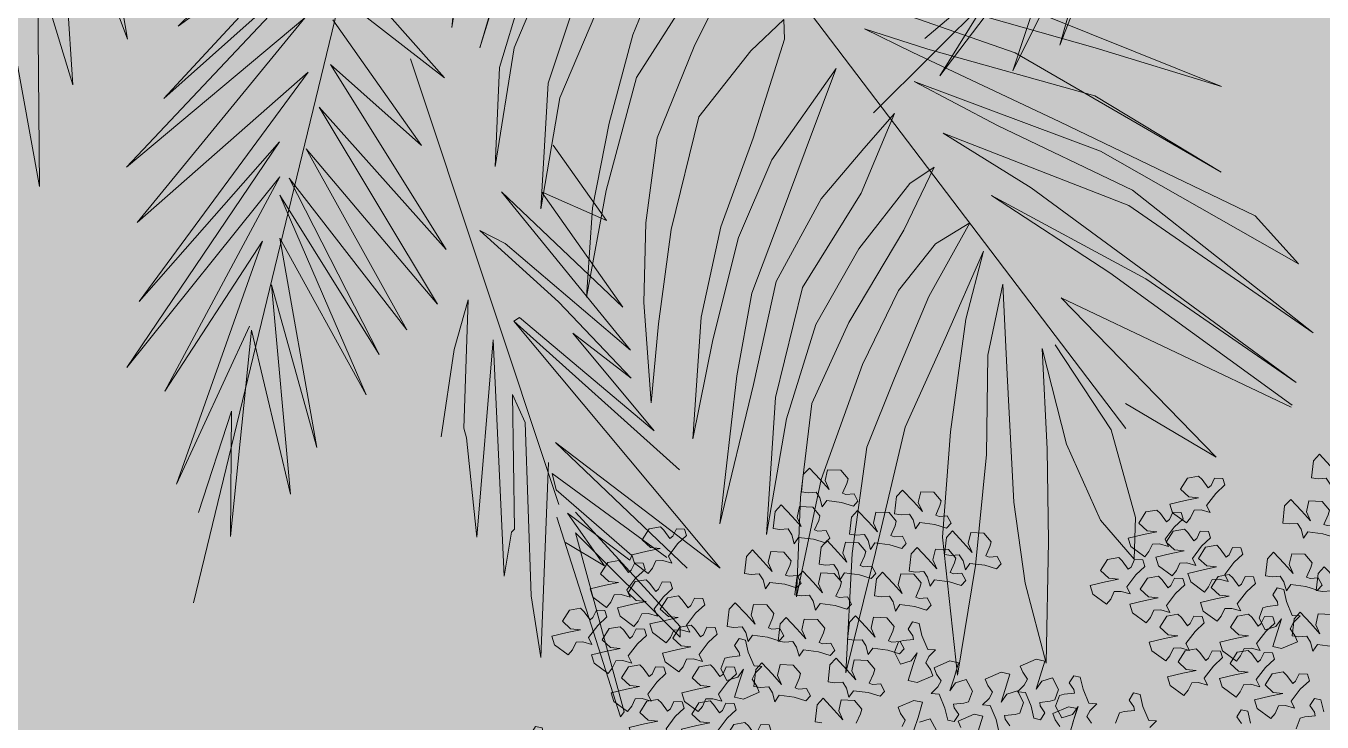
# Model space of a CAD drawing. Header units: metres. Extents: x 8 to 2416, y -346 to 476.
# Drawn here: x 48.277 to 50.457, y 55.16 to 56.33 of the extents above; entities that cross this region are included whole.
import ezdxf

# ---------------------------------------------------------------- set-up
doc = ezdxf.new("R2010")
doc.units = ezdxf.units.M
doc.layers.add('ARBOLES', color=86, linetype='Continuous', lineweight=0)
doc.layers.add('grama', color=7, linetype='Continuous', lineweight=0, true_color=0x698c45)

# ---------------------------------------------------------------- blocks, each defined once
blk = doc.blocks.new('A2')
at = {"layer": 'ARBOLES', "color": 87, "true_color": 0x4f6a34, "extrusion": (-5.08599e-09, -1.37735e-08, 1)}
for p, q in [((563.23, -210.17, 0), (646.2, -127.56, 0)), ((637.74, -243.42, 0), (665.32, -129.63, 0)), ((635.67, -165.89, 0), (660.16, -141.7, 0)), ((763.17, -219.99, 0), (703.47, -141.4, 0)), ((628.89, -167.63, 0), (625.45, -148.09, 0)), ((682.78, -147.24, 0), (676.28, -168.79, 0)), ((622.56, -150.81, 0), (628.89, -167.63, 0)), ((633.75, -175.6, 0), (657.5, -149.95, 0)), ((657.5, -149.95, 0), (635.67, -165.89, 0)), ((621.52, -173.78, 0), (620.18, -153.11, 0)), ((628.73, -184.82, 0), (656.87, -154.98, 0)), ((656.87, -154.98, 0), (633.75, -175.6, 0)), ((672.51, -166.05, 0), (674.23, -154.91, 0)), ((676.28, -168.79, 0), (680.66, -153.78, 0)), ((673.44, -155.96, 0), (672.51, -166.05, 0)), ((680.88, -168.81, 0), (686.3, -155.89, 0)), ((701.33, -155.94, 0), (696.84, -167.03, 0)), ((617.04, -187.42, 0), (616.76, -158.07, 0)), ((616.76, -158.07, 0), (621.52, -173.78, 0)), ((671.5, -172.84, 0), (658.36, -157.98, 0)), ((682.89, -158.23, 0), (678.89, -171.42, 0)), ((709.96, -158.7, 0), (705.1, -168.62, 0)), ((657.31, -161.8, 0), (671.5, -172.84, 0)), ((726.58, -161.89, 0), (748.28, -169.44, 0)), ((745.16, -161.58, 0), (776, -173.98, 0)), ((612.46, -162.16, 0), (617.04, -187.42, 0)), ((652.73, -164.76, 0), (628.73, -184.82, 0)), ((630.15, -192.28, 0), (652.73, -164.76, 0)), ((668.43, -181.94, 0), (656.49, -165.01, 0)), ((688.63, -164.01, 0), (685.46, -173.53, 0)), ((687.02, -175.52, 0), (691.88, -164.13, 0)), ((697.35, -172.79, 0), (702.76, -164.32, 0)), ((712.69, -169.17, 0), (717.15, -165, 0)), ((717.15, -165, 0), (717.25, -167.62, 0)), ((759.01, -168.8, 0), (741.75, -163.92, 0)), ((696.84, -167.03, 0), (693.66, -178.94, 0)), ((736.5, -168.99, 0), (727.99, -166.23, 0)), ((727.99, -166.23, 0), (734.41, -169.39, 0)), ((678.32, -184.76, 0), (680.88, -168.81, 0)), ((705.1, -168.62, 0), (700.09, -180.91, 0)), ((717.25, -167.62, 0), (713.02, -180.95, 0)), ((758.99, -175.23, 0), (736.5, -168.99, 0)), ((776, -173.98, 0), (759.01, -168.8, 0)), ((686.88, -230.17, 0), (666.93, -170.29, 0)), ((705.71, -178.05, 0), (712.69, -169.17, 0)), ((734.41, -169.39, 0), (754.26, -178.73, 0)), ((748.28, -169.44, 0), (775.96, -185.49, 0)), ((653.17, -172.08, 0), (630.15, -192.28, 0)), ((630.45, -202.89, 0), (653.17, -172.08, 0)), ((671.73, -195.91, 0), (656.16, -171.03, 0)), ((656.16, -171.03, 0), (668.43, -181.94, 0)), ((678.89, -171.42, 0), (678.32, -184.76, 0)), ((715.52, -183.84, 0), (724.19, -171.57, 0)), ((724.19, -171.57, 0), (721.14, -179.67, 0)), ((685.46, -173.53, 0), (684.47, -190.43, 0)), ((693.26, -187.95, 0), (697.35, -172.79, 0)), ((759.75, -182.67, 0), (734.66, -173.32, 0)), ((734.66, -173.32, 0), (745.89, -179.23, 0)), ((588.29, -201.05, 0), (598.74, -174.43, 0)), ((684.47, -190.43, 0), (687.02, -175.52, 0)), ((775.96, -185.49, 0), (758.99, -175.23, 0)), ((670.55, -203.25, 0), (654.63, -176.76, 0)), ((654.63, -176.76, 0), (671.73, -195.91, 0)), ((732.02, -177.61, 0), (727.54, -188.32, 0)), ((727.93, -182.31, 0), (732.02, -177.61, 0)), ((582, -204.52, 0), (594.51, -179.19, 0)), ((594.51, -179.19, 0), (588.29, -201.05, 0)), ((693.66, -178.94, 0), (691.42, -190.3, 0)), ((701.99, -193.21, 0), (705.71, -178.05, 0)), ((745.89, -179.23, 0), (764.07, -187.92, 0)), ((754.26, -178.73, 0), (780.54, -191.38, 0)), ((700.09, -180.91, 0), (698.59, -192.3, 0)), ((713.02, -180.95, 0), (708.68, -192.86, 0)), ((721.14, -179.67, 0), (716.65, -191.69, 0)), ((763.54, -190.01, 0), (738.56, -180.25, 0)), ((738.56, -180.25, 0), (750.42, -187.62, 0)), ((572.15, -205.18, 0), (589.07, -182.97, 0)), ((589.07, -182.97, 0), (582, -204.52, 0)), ((628.77, -211.77, 0), (649.31, -181.42, 0)), ((649.31, -181.42, 0), (630.45, -202.89, 0)), ((666.45, -206.7, 0), (652.89, -182.36, 0)), ((652.89, -182.36, 0), (670.55, -203.25, 0)), ((693.28, -191.99, 0), (686.14, -181.87, 0)), ((722.15, -189.09, 0), (727.93, -182.31, 0)), ((786.39, -197.83, 0), (759.75, -182.67, 0)), ((711.03, -194.29, 0), (715.52, -183.84, 0)), ((649.38, -186.14, 0), (628.77, -211.77, 0)), ((633.88, -214.94, 0), (649.38, -186.14, 0)), ((662.73, -210.04, 0), (650.63, -186.33, 0)), ((650.63, -186.33, 0), (666.45, -206.7, 0)), ((737.35, -184.84, 0), (733.28, -193.32, 0)), ((734.09, -187.04, 0), (737.35, -184.84, 0)), ((696.52, -209.42, 0), (679.17, -188.13, 0)), ((679.17, -188.13, 0), (695.49, -203.66, 0)), ((695.49, -203.66, 0), (684.55, -188.15, 0)), ((684.55, -188.15, 0), (693.28, -191.99, 0)), ((690.6, -202.33, 0), (693.26, -187.95, 0)), ((727.25, -195.8, 0), (734.09, -187.04, 0)), ((750.42, -187.62, 0), (786.07, -213.79, 0)), ((764.07, -187.92, 0), (788.34, -207.11, 0)), ((660.98, -215.44, 0), (649.34, -188.61, 0)), ((649.34, -188.61, 0), (662.73, -210.04, 0)), ((716.1, -200.21, 0), (722.15, -189.09, 0)), ((727.54, -188.32, 0), (719.65, -201.01, 0)), ((765.86, -199.85, 0), (745.07, -188.64, 0)), ((745.07, -188.64, 0), (761, -199.05, 0)), ((788.34, -207.11, 0), (763.54, -190.01, 0)), ((570.16, -200.17, 0), (581.08, -190.86, 0)), ((581.08, -190.86, 0), (572.15, -205.18, 0)), ((691.42, -190.3, 0), (690.6, -202.33, 0)), ((716.65, -191.69, 0), (712.84, -201.77, 0)), ((780.54, -191.38, 0), (786.39, -197.83, 0)), ((686.86, -202.96, 0), (676.27, -193.35, 0)), ((676.27, -193.35, 0), (679.67, -195.08, 0)), ((698.59, -192.3, 0), (698.3, -203.03, 0)), ((700.27, -205.92, 0), (701.99, -193.21, 0)), ((708.68, -192.86, 0), (706.03, -205, 0)), ((733.28, -193.32, 0), (725.91, -205.74, 0)), ((742.18, -192.3, 0), (736.65, -202.22, 0)), ((737.57, -195.16, 0), (742.18, -192.3, 0)), ((647.04, -194.78, 0), (633.88, -214.94, 0)), ((635.44, -227.48, 0), (647.04, -194.78, 0)), ((654.34, -222.55, 0), (649.34, -194.4, 0)), ((649.34, -194.4, 0), (660.98, -215.44, 0)), ((679.67, -195.08, 0), (696.52, -209.42, 0)), ((707.59, -208.03, 0), (711.03, -194.29, 0)), ((732.58, -201.43, 0), (737.57, -195.16, 0)), ((721.46, -205.99, 0), (727.25, -195.8, 0)), ((738.84, -207.88, 0), (744, -196.12, 0)), ((744, -196.12, 0), (741.62, -205.27, 0)), ((713.06, -214.07, 0), (716.1, -200.21, 0)), ((761, -199.05, 0), (785.54, -216.82, 0)), ((786.07, -213.79, 0), (765.86, -199.85, 0)), ((650.79, -228.8, 0), (648.23, -200.66, 0)), ((648.23, -200.66, 0), (654.34, -222.55, 0)), ((712.84, -201.77, 0), (710.82, -212.87, 0)), ((719.65, -201.01, 0), (716.05, -215.8, 0)), ((727.73, -211.35, 0), (732.58, -201.43, 0)), ((736.65, -202.22, 0), (732.02, -213.2, 0)), ((744.59, -210.1, 0), (746.6, -200.57, 0)), ((746.6, -200.57, 0), (747.2, -212.73, 0)), ((674.67, -202.66, 0), (672.82, -209.34, 0)), ((674.09, -219.93, 0), (674.67, -202.66, 0)), ((696.62, -213.2, 0), (686.86, -202.96, 0)), ((698.3, -203.03, 0), (699.3, -216.53, 0)), ((785.41, -217.12, 0), (754.47, -202.4, 0)), ((754.47, -202.4, 0), (775.32, -223.83, 0)), ((680.83, -205.56, 0), (681.61, -205.03, 0)), ((703.12, -225.52, 0), (680.83, -205.56, 0)), ((708.6, -238.74, 0), (680.83, -205.56, 0)), ((681.61, -205.03, 0), (699.73, -220.27, 0)), ((706.03, -205, 0), (704.93, -221.37, 0)), ((741.62, -205.27, 0), (739.58, -220.44, 0)), ((645.26, -206.22, 0), (635.44, -227.48, 0)), ((642.74, -234.51, 0), (645.56, -206.73, 0)), ((645.56, -206.73, 0), (650.79, -228.8, 0)), ((699.73, -220.27, 0), (688.79, -207.15, 0)), ((688.79, -207.15, 0), (696.62, -213.2, 0)), ((699.3, -216.53, 0), (700.27, -205.92, 0)), ((717.5, -218.68, 0), (721.46, -205.99, 0)), ((725.91, -205.74, 0), (720.9, -216.6, 0)), ((678.05, -208.05, 0), (675.87, -234.59, 0)), ((679.52, -239.83, 0), (678.05, -208.05, 0)), ((704.93, -221.37, 0), (707.59, -208.03, 0)), ((733.45, -219.78, 0), (738.84, -207.88, 0)), ((761.19, -220.14, 0), (753.64, -208.71, 0)), ((672.82, -209.34, 0), (671.06, -221.11, 0)), ((744.43, -223.48, 0), (744.59, -210.1, 0)), ((752.55, -222.73, 0), (751.92, -209.23, 0)), ((751.92, -209.23, 0), (755.17, -222.06, 0)), ((722.18, -226.81, 0), (727.73, -211.35, 0)), ((710.82, -212.87, 0), (708.55, -232.79, 0)), ((708.55, -232.79, 0), (713.06, -214.07, 0)), ((732.02, -213.2, 0), (728.32, -222.5, 0)), ((747.2, -212.73, 0), (748.08, -229.89, 0)), ((682.35, -219.17, 0), (680.65, -215.39, 0)), ((680.65, -215.39, 0), (680.92, -233.52, 0)), ((716.05, -215.8, 0), (714.83, -234.23, 0)), ((638.42, -231.27, 0), (642.87, -217.63, 0)), ((642.87, -217.63, 0), (642.74, -234.51, 0)), ((720.9, -216.6, 0), (719.4, -229.27, 0)), ((775.32, -223.83, 0), (763.11, -216.63, 0)), ((683.17, -242.46, 0), (682.35, -219.17, 0)), ((714.83, -234.23, 0), (717.5, -218.68, 0)), ((674.46, -221.24, 0), (674.09, -219.93, 0)), ((675.87, -234.59, 0), (674.46, -221.24, 0)), ((729.47, -236.63, 0), (733.45, -219.78, 0)), ((739.58, -220.44, 0), (738.49, -234.57, 0)), ((764.44, -231.92, 0), (761.19, -220.14, 0)), ((686.42, -221.84, 0), (704.16, -238.75, 0)), ((686.42, -221.84, 0), (708.6, -238.74, 0)), ((728.32, -222.5, 0), (726.33, -236.77, 0)), ((752.77, -235.14, 0), (752.55, -222.73, 0)), ((755.17, -222.06, 0), (759.73, -232.28, 0)), ((685.48, -224.56, 0), (684.47, -250.77, 0)), ((742.93, -238.39, 0), (744.43, -223.48, 0)), ((686.51, -228.23, 0), (685.99, -226.02, 0)), ((685.99, -226.02, 0), (701.4, -237.32, 0)), ((696.69, -237.05, 0), (686.51, -228.23, 0)), ((718.84, -242.61, 0), (722.18, -226.81, 0)), ((719.4, -229.27, 0), (718.84, -242.61, 0)), ((748.08, -229.89, 0), (749.61, -240.77, 0)), ((693.02, -238.46, 0), (688.07, -231.37, 0)), ((688.07, -231.37, 0), (696.42, -237.68, 0)), ((703.2, -246.6, 0), (689.12, -231.23, 0)), ((680.92, -233.52, 0), (680.51, -233.93, 0)), ((686.61, -231.89, 0), (695.16, -258.72, 0)), ((759.73, -232.28, 0), (764.27, -237.53, 0)), ((764.27, -237.53, 0), (764.44, -231.92, 0)), ((680.51, -233.93, 0), (679.52, -239.83, 0)), ((687.79, -235.3, 0), (693.02, -238.46, 0)), ((695.68, -258.09, 0), (689.11, -233.99, 0)), ((689.11, -233.99, 0), (703.19, -248.02, 0)), ((738.49, -234.57, 0), (740.52, -253.15, 0)), ((752.45, -251.51, 0), (752.77, -235.14, 0)), ((696.42, -237.68, 0), (696.69, -237.05, 0)), ((725.49, -252.84, 0), (729.47, -236.63, 0)), ((726.33, -236.77, 0), (725.49, -252.84, 0)), ((740.52, -253.15, 0), (742.93, -238.39, 0)), ((749.61, -240.77, 0), (752.45, -251.51, 0)), ((684.47, -250.77, 0), (683.17, -242.46, 0)), ((703.19, -248.02, 0), (703.2, -246.6, 0)), ((695.16, -258.72, 0), (695.68, -258.09, 0))]:
    blk.add_line(p, q, dxfattribs=at)
blk = doc.blocks.new('TREES')
at = {"layer": 'ARBOLES', "color": 252, "true_color": 0x8da178}
for p, q in [((-0.02471, 0.17078), (-0.02491, 0.16095)), ((-0.02161, 0.17486), (-0.02471, 0.17078)), ((-0.01485, 0.16891), (-0.02161, 0.17486)), ((-0.01112, 0.1749), (-0.01194, 0.16854)), ((-0.00358, 0.17531), (-0.01112, 0.1749)), ((0.00101, 0.17078), (-0.00358, 0.17531)), ((0.00054, 0.16802), (0.00101, 0.17078)), ((-0.00918, 0.16367), (-0.01485, 0.16891)), ((-0.01194, 0.16854), (-0.00918, 0.16367)), ((-0.00134, 0.16237), (0.00054, 0.16802)), ((0.03271, 0.16734), (0.02961, 0.16326)), ((0.03947, 0.16139), (0.03271, 0.16734)), ((0.0432, 0.16738), (0.04237, 0.16102)), ((0.05074, 0.16779), (0.0432, 0.16738)), ((0.05533, 0.16326), (0.05074, 0.16779)), ((-0.02491, 0.16095), (-0.02107, 0.16073)), ((-0.02107, 0.16073), (-0.01644, 0.16153)), ((-0.01644, 0.16153), (-0.014, 0.1584)), ((-0.014, 0.1584), (-0.01216, 0.15338)), ((-0.01216, 0.15338), (-0.01, 0.1573)), ((-0.01, 0.1573), (-0.00136, 0.15702)), ((-0.00136, 0.15702), (0.00556, 0.15556)), ((0.00066, 0.16182), (-0.00134, 0.16237)), ((0.00528, 0.16262), (0.00066, 0.16182)), ((0.00788, 0.15862), (0.00528, 0.16262)), ((0.00556, 0.15556), (0.00788, 0.15862)), ((0.02961, 0.16326), (0.02941, 0.15343)), ((0.04514, 0.15615), (0.03947, 0.16139)), ((0.04237, 0.16102), (0.04514, 0.15615)), ((0.05297, 0.15485), (0.05486, 0.1605)), ((0.05486, 0.1605), (0.05533, 0.16326)), ((-0.03565, 0.15233), (-0.03874, 0.14824)), ((-0.02889, 0.14637), (-0.03565, 0.15233)), ((-0.02516, 0.15237), (-0.02598, 0.146)), ((-0.01762, 0.15277), (-0.02516, 0.15237)), ((-0.01303, 0.14824), (-0.01762, 0.15277)), ((0.00508, 0.14919), (0.00487, 0.13936)), ((0.00817, 0.15327), (0.00508, 0.14919)), ((0.01493, 0.14732), (0.00817, 0.15327)), ((0.01866, 0.15331), (0.01784, 0.14695)), ((0.0262, 0.15372), (0.01866, 0.15331)), ((0.03079, 0.14919), (0.0262, 0.15372)), ((0.02941, 0.15343), (0.03325, 0.15321)), ((0.03033, 0.14643), (0.03079, 0.14919)), ((0.03325, 0.15321), (0.03788, 0.15401)), ((0.03788, 0.15401), (0.04032, 0.15089)), ((0.04032, 0.15089), (0.04215, 0.14586)), ((0.04215, 0.14586), (0.04432, 0.14978)), ((0.04432, 0.14978), (0.05296, 0.1495)), ((0.05296, 0.1495), (0.05988, 0.14804)), ((0.05497, 0.1543), (0.05297, 0.15485)), ((0.0596, 0.1551), (0.05497, 0.1543)), ((0.0622, 0.1511), (0.0596, 0.1551)), ((0.05988, 0.14804), (0.0622, 0.1511)), ((-0.03874, 0.14824), (-0.03895, 0.13841)), ((-0.02321, 0.14113), (-0.02889, 0.14637)), ((-0.02598, 0.146), (-0.02321, 0.14113)), ((-0.01538, 0.13983), (-0.01349, 0.14549)), ((-0.01349, 0.14549), (-0.01303, 0.14824)), ((0.02061, 0.14208), (0.01493, 0.14732)), ((0.01784, 0.14695), (0.02061, 0.14208)), ((0.02844, 0.14078), (0.03033, 0.14643)), ((0.06028, 0.14261), (0.06008, 0.13278)), ((0.06337, 0.1467), (0.06028, 0.14261)), ((0.07013, 0.14075), (0.06337, 0.1467)), ((0.07386, 0.14674), (0.07304, 0.14037)), ((0.0814, 0.14715), (0.07386, 0.14674)), ((0.08599, 0.14262), (0.0814, 0.14715)), ((0.08553, 0.13986), (0.08599, 0.14262)), ((-0.03895, 0.13841), (-0.0351, 0.1382)), ((-0.0351, 0.1382), (-0.03048, 0.139)), ((-0.03048, 0.139), (-0.02803, 0.13587)), ((-0.02803, 0.13587), (-0.0262, 0.13084)), ((-0.0262, 0.13084), (-0.02404, 0.13476)), ((-0.02404, 0.13476), (-0.01539, 0.13448)), ((-0.01539, 0.13448), (-0.00847, 0.13303)), ((-0.01338, 0.13928), (-0.01538, 0.13983)), ((-0.00875, 0.14008), (-0.01338, 0.13928)), ((-0.00759, 0.13449), (-0.01069, 0.1304)), ((-0.00616, 0.13608), (-0.00875, 0.14008)), ((-0.00847, 0.13303), (-0.00616, 0.13608)), ((-0.00083, 0.12853), (-0.00759, 0.13449)), ((0.0029, 0.13452), (0.00207, 0.12816)), ((0.01044, 0.13493), (0.0029, 0.13452)), ((0.00487, 0.13936), (0.00872, 0.13914)), ((0.00872, 0.13914), (0.01334, 0.13994)), ((0.01502, 0.1304), (0.01044, 0.13493)), ((0.01334, 0.13994), (0.01579, 0.13681)), ((0.01579, 0.13681), (0.01762, 0.13179)), ((0.01762, 0.13179), (0.01978, 0.13571)), ((0.01978, 0.13571), (0.02843, 0.13543)), ((0.02843, 0.13543), (0.03535, 0.13397)), ((0.03044, 0.14023), (0.02844, 0.14078)), ((0.03507, 0.14103), (0.03044, 0.14023)), ((0.03766, 0.13703), (0.03507, 0.14103)), ((0.03535, 0.13397), (0.03766, 0.13703)), ((0.04409, 0.13543), (0.04099, 0.13135)), ((0.05085, 0.12948), (0.04409, 0.13543)), ((0.05458, 0.13547), (0.05376, 0.12911)), ((0.06212, 0.13588), (0.05458, 0.13547)), ((0.06671, 0.13135), (0.06212, 0.13588)), ((0.07581, 0.13551), (0.07013, 0.14075)), ((0.07304, 0.14037), (0.07581, 0.13551)), ((0.08364, 0.13421), (0.08553, 0.13986)), ((0.08564, 0.13366), (0.08364, 0.13421)), ((0.09027, 0.13446), (0.08564, 0.13366)), ((0.09286, 0.13046), (0.09027, 0.13446)), ((-0.10965, 0.13172), (-0.11306, 0.12498)), ((-0.10343, 0.13343), (-0.10965, 0.13172)), ((-0.10127, 0.13165), (-0.10343, 0.13343)), ((-0.09732, 0.12719), (-0.10127, 0.13165)), ((-0.09584, 0.12864), (-0.09732, 0.12719)), ((-0.09422, 0.13305), (-0.09584, 0.12864)), ((-0.08946, 0.1333), (-0.09422, 0.13305)), ((-0.0927, 0.1245), (-0.08797, 0.12976)), ((-0.08797, 0.12976), (-0.08946, 0.1333)), ((-0.01069, 0.1304), (-0.01089, 0.12057)), ((0.00484, 0.12329), (-0.00083, 0.12853)), ((0.00207, 0.12816), (0.00484, 0.12329)), ((0.01267, 0.12199), (0.01456, 0.12764)), ((0.01456, 0.12764), (0.01502, 0.1304)), ((0.04099, 0.13135), (0.04079, 0.12152)), ((0.05652, 0.12424), (0.05085, 0.12948)), ((0.05376, 0.12911), (0.05652, 0.12424)), ((0.06008, 0.13278), (0.06392, 0.13257)), ((0.06392, 0.13257), (0.06855, 0.13337)), ((0.06436, 0.12294), (0.06624, 0.12859)), ((0.06624, 0.12859), (0.06671, 0.13135)), ((0.06855, 0.13337), (0.07099, 0.13024)), ((0.07099, 0.13024), (0.07282, 0.12521)), ((0.07282, 0.12521), (0.07499, 0.12914)), ((0.07499, 0.12914), (0.08363, 0.12886)), ((0.08363, 0.12886), (0.09055, 0.1274)), ((0.09055, 0.1274), (0.09286, 0.13046)), ((-0.11306, 0.12498), (-0.10796, 0.12109)), ((-0.10236, 0.12105), (-0.10974, 0.11876)), ((-0.10796, 0.12109), (-0.10236, 0.12105)), ((-0.09726, 0.11716), (-0.0927, 0.1245)), ((-0.05276, 0.12102), (-0.05296, 0.11119)), ((-0.04966, 0.12511), (-0.05276, 0.12102)), ((-0.0429, 0.11916), (-0.04966, 0.12511)), ((-0.03723, 0.11392), (-0.0429, 0.11916)), ((-0.03917, 0.12515), (-0.04, 0.11878)), ((-0.03163, 0.12556), (-0.03917, 0.12515)), ((-0.02704, 0.12103), (-0.03163, 0.12556)), ((-0.02751, 0.11827), (-0.02704, 0.12103)), ((-0.01089, 0.12057), (-0.00705, 0.12035)), ((-0.00705, 0.12035), (-0.00242, 0.12116)), ((-0.00242, 0.12116), (0.00002, 0.11803)), ((0.01467, 0.12144), (0.01267, 0.12199)), ((0.0193, 0.12224), (0.01467, 0.12144)), ((0.02189, 0.11824), (0.0193, 0.12224)), ((0.02569, 0.11947), (0.02259, 0.11538)), ((0.03245, 0.11351), (0.02569, 0.11947)), ((0.03618, 0.11951), (0.03536, 0.11314)), ((0.04372, 0.11991), (0.03618, 0.11951)), ((0.04079, 0.12152), (0.04463, 0.1213)), ((0.04831, 0.11538), (0.04372, 0.11991)), ((0.04463, 0.1213), (0.04926, 0.1221)), ((0.04926, 0.1221), (0.0517, 0.11897)), ((0.0517, 0.11897), (0.05354, 0.11394)), ((0.06636, 0.12239), (0.06436, 0.12294)), ((0.07098, 0.12319), (0.06636, 0.12239)), ((0.07358, 0.11919), (0.07098, 0.12319)), ((0.07126, 0.11613), (0.07358, 0.11919)), ((-0.12535, 0.11184), (-0.13157, 0.11013)), ((-0.12319, 0.11006), (-0.12535, 0.11184)), ((-0.10974, 0.11876), (-0.11827, 0.11588)), ((-0.11827, 0.11588), (-0.11628, 0.11116)), ((-0.11614, 0.11146), (-0.11776, 0.10705)), ((-0.11138, 0.11171), (-0.11614, 0.11146)), ((-0.10989, 0.10817), (-0.11138, 0.11171)), ((-0.10577, 0.10929), (-0.10414, 0.11369)), ((-0.10414, 0.11369), (-0.10021, 0.11425)), ((-0.10021, 0.11425), (-0.09494, 0.11332)), ((-0.09494, 0.11332), (-0.09726, 0.11716)), ((-0.04912, 0.11098), (-0.04449, 0.11178)), ((-0.04449, 0.11178), (-0.04205, 0.10865)), ((-0.04, 0.11878), (-0.03723, 0.11392)), ((-0.0294, 0.11262), (-0.02751, 0.11827)), ((-0.0274, 0.11207), (-0.0294, 0.11262)), ((-0.02277, 0.11287), (-0.0274, 0.11207)), ((-0.02296, 0.11163), (-0.02316, 0.1018)), ((-0.01986, 0.11572), (-0.02296, 0.11163)), ((-0.02017, 0.10887), (-0.02277, 0.11287)), ((-0.0131, 0.10977), (-0.01986, 0.11572)), ((-0.00937, 0.11576), (-0.01019, 0.10939)), ((-0.00183, 0.11616), (-0.00937, 0.11576)), ((0.00276, 0.11163), (-0.00183, 0.11616)), ((0.00002, 0.11803), (0.00185, 0.113)), ((0.00185, 0.113), (0.00402, 0.11692)), ((0.00229, 0.10888), (0.00276, 0.11163)), ((0.00402, 0.11692), (0.01266, 0.11664)), ((0.01266, 0.11664), (0.01958, 0.11519)), ((0.01958, 0.11519), (0.02189, 0.11824)), ((0.02259, 0.11538), (0.02239, 0.10555)), ((0.03812, 0.10827), (0.03245, 0.11351)), ((0.03536, 0.11314), (0.03812, 0.10827)), ((0.04596, 0.10697), (0.04784, 0.11263)), ((0.04784, 0.11263), (0.04831, 0.11538)), ((0.05354, 0.11394), (0.0557, 0.11787)), ((0.0557, 0.11787), (0.06434, 0.11759)), ((0.06434, 0.11759), (0.07126, 0.11613)), ((-0.13157, 0.11013), (-0.13498, 0.10339)), ((-0.11924, 0.1056), (-0.12319, 0.11006)), ((-0.11776, 0.10705), (-0.11924, 0.1056)), ((-0.11628, 0.11116), (-0.10787, 0.10607)), ((-0.11462, 0.10291), (-0.10989, 0.10817)), ((-0.10787, 0.10607), (-0.10577, 0.10929)), ((-0.05296, 0.11119), (-0.04912, 0.11098)), ((-0.04205, 0.10865), (-0.04022, 0.10362)), ((-0.04022, 0.10362), (-0.03805, 0.10755)), ((-0.03805, 0.10755), (-0.02941, 0.10727)), ((-0.02941, 0.10727), (-0.02249, 0.10581)), ((-0.02249, 0.10581), (-0.02017, 0.10887)), ((-0.00743, 0.10452), (-0.0131, 0.10977)), ((-0.01019, 0.10939), (-0.00743, 0.10452)), ((0.00041, 0.10322), (0.00229, 0.10888)), ((0.02239, 0.10555), (0.02623, 0.10534)), ((0.02623, 0.10534), (0.03086, 0.10614)), ((0.03086, 0.10614), (0.0333, 0.10301)), ((0.04795, 0.10642), (0.04596, 0.10697)), ((0.05258, 0.10722), (0.04795, 0.10642)), ((0.05518, 0.10322), (0.05258, 0.10722)), ((-0.13166, 0.09717), (-0.14019, 0.09429)), ((-0.13498, 0.10339), (-0.12988, 0.0995)), ((-0.12428, 0.09946), (-0.13166, 0.09717)), ((-0.12988, 0.0995), (-0.12428, 0.09946)), ((-0.11918, 0.09557), (-0.11462, 0.10291)), ((-0.11491, 0.10075), (-0.11833, 0.09402)), ((-0.10869, 0.10246), (-0.11491, 0.10075)), ((-0.10654, 0.10068), (-0.10869, 0.10246)), ((-0.10259, 0.09622), (-0.10654, 0.10068)), ((-0.10111, 0.09768), (-0.10259, 0.09622)), ((-0.09949, 0.10209), (-0.10111, 0.09768)), ((-0.09473, 0.10233), (-0.09949, 0.10209)), ((-0.09796, 0.09354), (-0.09324, 0.0988)), ((-0.09324, 0.0988), (-0.09473, 0.10233)), ((-0.02316, 0.1018), (-0.01932, 0.10159)), ((-0.01932, 0.10159), (-0.01469, 0.10239)), ((-0.01469, 0.10239), (-0.01225, 0.09926)), ((-0.01225, 0.09926), (-0.01041, 0.09423)), ((-0.01041, 0.09423), (-0.00825, 0.09816)), ((-0.00825, 0.09816), (0.00039, 0.09787)), ((0.00039, 0.09787), (0.00731, 0.09642)), ((0.0024, 0.10267), (0.00041, 0.10322)), ((0.00703, 0.10347), (0.0024, 0.10267)), ((0.00963, 0.09947), (0.00703, 0.10347)), ((0.00731, 0.09642), (0.00963, 0.09947)), ((0.0333, 0.10301), (0.03514, 0.09798)), ((0.03514, 0.09798), (0.0373, 0.1019)), ((0.0373, 0.1019), (0.04594, 0.10162)), ((0.04594, 0.10162), (0.05286, 0.10017)), ((0.05286, 0.10017), (0.05518, 0.10322)), ((-0.14019, 0.09429), (-0.1382, 0.08957)), ((-0.1382, 0.08957), (-0.12979, 0.08448)), ((-0.12768, 0.0877), (-0.12606, 0.0921)), ((-0.12606, 0.0921), (-0.12213, 0.09266)), ((-0.12213, 0.09266), (-0.11686, 0.09173)), ((-0.11686, 0.09173), (-0.11918, 0.09557)), ((-0.11833, 0.09402), (-0.11323, 0.09013)), ((-0.10763, 0.09009), (-0.11501, 0.08779)), ((-0.11323, 0.09013), (-0.10763, 0.09009)), ((-0.10253, 0.08619), (-0.09796, 0.09354)), ((-0.09563, 0.09324), (-0.09905, 0.0865)), ((-0.08941, 0.09494), (-0.09563, 0.09324)), ((-0.08726, 0.09316), (-0.08941, 0.09494)), ((-0.0833, 0.0887), (-0.08726, 0.09316)), ((-0.08183, 0.09016), (-0.0833, 0.0887)), ((-0.08021, 0.09457), (-0.08183, 0.09016)), ((-0.07545, 0.09481), (-0.08021, 0.09457)), ((-0.07868, 0.08602), (-0.07396, 0.09128)), ((-0.07396, 0.09128), (-0.07545, 0.09481)), ((-0.05976, 0.09004), (-0.05996, 0.08021)), ((-0.05666, 0.09413), (-0.05976, 0.09004)), ((-0.0499, 0.08818), (-0.05666, 0.09413)), ((-0.04617, 0.09417), (-0.04699, 0.0878)), ((-0.03863, 0.09457), (-0.04617, 0.09417)), ((-0.03404, 0.09004), (-0.03863, 0.09457)), ((-0.03451, 0.08729), (-0.03404, 0.09004)), ((0.01256, 0.09318), (0.00946, 0.08909)), ((0.01932, 0.08723), (0.01256, 0.09318)), ((0.02305, 0.09322), (0.02222, 0.08685)), ((0.03059, 0.09363), (0.02305, 0.09322)), ((0.03517, 0.08909), (0.03059, 0.09363)), ((0.04553, 0.09265), (0.04337, 0.0884)), ((0.04934, 0.09217), (0.04553, 0.09265)), ((0.05154, 0.08545), (0.04934, 0.09217)), ((-0.14461, 0.08275), (-0.15083, 0.08104)), ((-0.14246, 0.08097), (-0.14461, 0.08275)), ((-0.13541, 0.08237), (-0.13703, 0.07796)), ((-0.13065, 0.08262), (-0.13541, 0.08237)), ((-0.12916, 0.07909), (-0.13065, 0.08262)), ((-0.12979, 0.08448), (-0.12768, 0.0877)), ((-0.11501, 0.08779), (-0.12354, 0.08492)), ((-0.12354, 0.08492), (-0.12155, 0.08019)), ((-0.11103, 0.07832), (-0.10941, 0.08273)), ((-0.10941, 0.08273), (-0.10548, 0.08328)), ((-0.10548, 0.08328), (-0.10021, 0.08235)), ((-0.10021, 0.08235), (-0.10253, 0.08619)), ((-0.09905, 0.0865), (-0.09394, 0.08261)), ((-0.08835, 0.08257), (-0.09572, 0.08028)), ((-0.09394, 0.08261), (-0.08835, 0.08257)), ((-0.08324, 0.07867), (-0.07868, 0.08602)), ((-0.04423, 0.08293), (-0.0499, 0.08818)), ((-0.04699, 0.0878), (-0.04423, 0.08293)), ((-0.03639, 0.08163), (-0.03451, 0.08729)), ((-0.02977, 0.08188), (-0.0344, 0.08108)), ((-0.02998, 0.0844), (-0.03018, 0.07457)), ((-0.02688, 0.08848), (-0.02998, 0.0844)), ((-0.02717, 0.07788), (-0.02977, 0.08188)), ((-0.02012, 0.08253), (-0.02688, 0.08848)), ((-0.01445, 0.07729), (-0.02012, 0.08253)), ((-0.01639, 0.08852), (-0.01721, 0.08216)), ((-0.01721, 0.08216), (-0.01445, 0.07729)), ((-0.00885, 0.08893), (-0.01639, 0.08852)), ((-0.00426, 0.0844), (-0.00885, 0.08893)), ((-0.00472, 0.08164), (-0.00426, 0.0844)), ((0.00946, 0.08909), (0.00926, 0.07926)), ((0.02499, 0.08198), (0.01932, 0.08723)), ((0.02222, 0.08685), (0.02499, 0.08198)), ((0.03282, 0.08069), (0.03471, 0.08634)), ((0.03471, 0.08634), (0.03517, 0.08909)), ((0.0469, 0.08279), (0.04106, 0.08159)), ((0.04337, 0.0884), (0.04638, 0.08479)), ((0.04638, 0.08479), (0.0469, 0.08279)), ((0.05561, 0.07782), (0.05154, 0.08545)), ((-0.15083, 0.08104), (-0.15425, 0.07431)), ((-0.15425, 0.07431), (-0.14915, 0.07041)), ((-0.13851, 0.07651), (-0.14246, 0.08097)), ((-0.13703, 0.07796), (-0.13851, 0.07651)), ((-0.13388, 0.07382), (-0.12916, 0.07909)), ((-0.12096, 0.07428), (-0.12718, 0.07257)), ((-0.12155, 0.08019), (-0.11314, 0.0751)), ((-0.11881, 0.0725), (-0.12096, 0.07428)), ((-0.11314, 0.0751), (-0.11103, 0.07832)), ((-0.09572, 0.08028), (-0.10426, 0.0774)), ((-0.10426, 0.0774), (-0.10227, 0.07267)), ((-0.09175, 0.0708), (-0.09013, 0.07521)), ((-0.08688, 0.07727), (-0.0903, 0.07054)), ((-0.09013, 0.07521), (-0.0862, 0.07576)), ((-0.08066, 0.07898), (-0.08688, 0.07727)), ((-0.0862, 0.07576), (-0.08093, 0.07484)), ((-0.08093, 0.07484), (-0.08324, 0.07867)), ((-0.07851, 0.0772), (-0.08066, 0.07898)), ((-0.07456, 0.07274), (-0.07851, 0.0772)), ((-0.07146, 0.0786), (-0.07308, 0.07419)), ((-0.0667, 0.07885), (-0.07146, 0.0786)), ((-0.06993, 0.07005), (-0.06521, 0.07532)), ((-0.06521, 0.07532), (-0.0667, 0.07885)), ((-0.05996, 0.08021), (-0.05612, 0.08)), ((-0.05612, 0.08), (-0.05149, 0.0808)), ((-0.05149, 0.0808), (-0.04905, 0.07767)), ((-0.04905, 0.07767), (-0.04722, 0.07264)), ((-0.04722, 0.07264), (-0.04505, 0.07657)), ((-0.04505, 0.07657), (-0.03641, 0.07628)), ((-0.03641, 0.07628), (-0.02949, 0.07483)), ((-0.0344, 0.08108), (-0.03639, 0.08163)), ((-0.03018, 0.07457), (-0.02634, 0.07435)), ((-0.02949, 0.07483), (-0.02717, 0.07788)), ((-0.02634, 0.07435), (-0.02171, 0.07515)), ((-0.02171, 0.07515), (-0.01926, 0.07202)), ((-0.00661, 0.07599), (-0.00472, 0.08164)), ((-0.00461, 0.07544), (-0.00661, 0.07599)), ((0.00002, 0.07624), (-0.00461, 0.07544)), ((0.00261, 0.07224), (0.00002, 0.07624)), ((0.00926, 0.07926), (0.0131, 0.07905)), ((0.0131, 0.07905), (0.01773, 0.07985)), ((0.01773, 0.07985), (0.02017, 0.07672)), ((0.02017, 0.07672), (0.022, 0.07169)), ((0.022, 0.07169), (0.02417, 0.07562)), ((0.02417, 0.07562), (0.03281, 0.07534)), ((0.03281, 0.07534), (0.03973, 0.07388)), ((0.03482, 0.08013), (0.03282, 0.08069)), ((0.03945, 0.08094), (0.03482, 0.08013)), ((0.03844, 0.08062), (0.03681, 0.07438)), ((0.03681, 0.07438), (0.04093, 0.06805)), ((0.04106, 0.08159), (0.03844, 0.08062)), ((0.04205, 0.07694), (0.03945, 0.08094)), ((0.03973, 0.07388), (0.04205, 0.07694)), ((0.04686, 0.07052), (0.04969, 0.07535)), ((0.04969, 0.07535), (0.04799, 0.06782)), ((0.0601, 0.07791), (0.05561, 0.07782)), ((0.05666, 0.07381), (0.0601, 0.07791)), ((0.11789, 0.07807), (0.10928, 0.07333)), ((0.12298, 0.07743), (0.11789, 0.07807)), ((0.12121, 0.0686), (0.12298, 0.07743)), ((-0.15093, 0.06808), (-0.15946, 0.0652)), ((-0.14355, 0.07037), (-0.15093, 0.06808)), ((-0.14915, 0.07041), (-0.14355, 0.07037)), ((-0.13844, 0.06648), (-0.13388, 0.07382)), ((-0.12718, 0.07257), (-0.1306, 0.06584)), ((-0.11486, 0.06804), (-0.11881, 0.0725)), ((-0.11338, 0.0695), (-0.11486, 0.06804)), ((-0.11176, 0.0739), (-0.11338, 0.0695)), ((-0.107, 0.07415), (-0.11176, 0.0739)), ((-0.11023, 0.06535), (-0.10551, 0.07062)), ((-0.10551, 0.07062), (-0.107, 0.07415)), ((-0.10227, 0.07267), (-0.09385, 0.06758)), ((-0.09385, 0.06758), (-0.09175, 0.0708)), ((-0.0903, 0.07054), (-0.0852, 0.06664)), ((-0.07308, 0.07419), (-0.07456, 0.07274)), ((-0.07449, 0.06271), (-0.06993, 0.07005)), ((-0.0526, 0.07388), (-0.05477, 0.06963)), ((-0.05477, 0.06963), (-0.05176, 0.06602)), ((-0.0488, 0.0734), (-0.0526, 0.07388)), ((-0.0466, 0.06668), (-0.0488, 0.0734)), ((-0.01926, 0.07202), (-0.01743, 0.06699)), ((-0.01743, 0.06699), (-0.01527, 0.07092)), ((-0.01527, 0.07092), (-0.00663, 0.07064)), ((-0.00663, 0.07064), (0.00029, 0.06918)), ((0.00029, 0.06918), (0.00261, 0.07224)), ((0.00379, 0.06784), (0.00069, 0.06375)), ((0.01055, 0.06189), (0.00379, 0.06784)), ((0.01428, 0.06788), (0.01346, 0.06151)), ((0.02182, 0.06829), (0.01428, 0.06788)), ((0.02641, 0.06375), (0.02182, 0.06829)), ((0.04093, 0.06805), (0.04686, 0.07052)), ((0.04799, 0.06782), (0.04621, 0.05899)), ((0.05517, 0.07013), (0.05666, 0.07381)), ((0.05818, 0.06652), (0.05517, 0.07013)), ((0.06883, 0.07244), (0.06021, 0.0677)), ((0.06021, 0.0677), (0.06195, 0.06427)), ((0.07391, 0.0718), (0.06883, 0.07244)), ((0.07214, 0.06297), (0.07391, 0.0718)), ((0.09863, 0.06869), (0.09001, 0.06395)), ((0.10372, 0.06805), (0.09863, 0.06869)), ((0.10194, 0.05922), (0.10372, 0.06805)), ((0.10928, 0.07333), (0.11102, 0.06989)), ((0.11102, 0.06989), (0.11402, 0.06628)), ((0.1195, 0.06106), (0.12121, 0.0686)), ((0.12826, 0.06836), (0.12234, 0.06589)), ((0.13238, 0.06204), (0.12826, 0.06836)), ((-0.15946, 0.0652), (-0.15747, 0.06048)), ((-0.15747, 0.06048), (-0.14906, 0.05539)), ((-0.14695, 0.05861), (-0.14533, 0.06302)), ((-0.14533, 0.06302), (-0.1414, 0.06357)), ((-0.1414, 0.06357), (-0.13613, 0.06264)), ((-0.13613, 0.06264), (-0.13844, 0.06648)), ((-0.12728, 0.05961), (-0.13581, 0.05674)), ((-0.1306, 0.06584), (-0.1255, 0.06194)), ((-0.1199, 0.0619), (-0.12728, 0.05961)), ((-0.1255, 0.06194), (-0.1199, 0.0619)), ((-0.1148, 0.05801), (-0.11023, 0.06535)), ((-0.08697, 0.06431), (-0.09551, 0.06143)), ((-0.09551, 0.06143), (-0.09352, 0.05671)), ((-0.0796, 0.0666), (-0.08697, 0.06431)), ((-0.0852, 0.06664), (-0.0796, 0.0666)), ((-0.08138, 0.05925), (-0.07745, 0.0598)), ((-0.07745, 0.0598), (-0.07218, 0.05887)), ((-0.07218, 0.05887), (-0.07449, 0.06271)), ((-0.0597, 0.06185), (-0.06133, 0.05561)), ((-0.05708, 0.06282), (-0.0597, 0.06185)), ((-0.05124, 0.06402), (-0.05708, 0.06282)), ((-0.05176, 0.06602), (-0.05124, 0.06402)), ((-0.04252, 0.05906), (-0.0466, 0.06668)), ((-0.03826, 0.06127), (-0.04136, 0.05718)), ((-0.0315, 0.05532), (-0.03826, 0.06127)), ((-0.02777, 0.06131), (-0.02859, 0.05494)), ((-0.02023, 0.06172), (-0.02777, 0.06131)), ((-0.01564, 0.05718), (-0.02023, 0.06172)), ((0.00069, 0.06375), (0.00049, 0.05392)), ((0.01622, 0.05665), (0.01055, 0.06189)), ((0.01346, 0.06151), (0.01622, 0.05665)), ((0.02406, 0.05535), (0.02594, 0.061)), ((0.02594, 0.061), (0.02641, 0.06375)), ((0.0513, 0.05835), (0.05991, 0.06309)), ((0.05991, 0.06309), (0.05818, 0.06652)), ((0.06195, 0.06427), (0.06496, 0.06066)), ((0.06496, 0.06066), (0.06347, 0.05698)), ((0.07044, 0.05544), (0.07214, 0.06297)), ((0.07327, 0.06027), (0.07044, 0.05544)), ((0.07919, 0.06274), (0.07327, 0.06027)), ((0.08332, 0.05641), (0.07919, 0.06274)), ((0.09001, 0.06395), (0.09175, 0.06052)), ((0.09175, 0.06052), (0.09476, 0.05691)), ((0.11254, 0.0626), (0.1091, 0.0585)), ((0.11402, 0.06628), (0.11254, 0.0626)), ((0.12234, 0.06589), (0.1195, 0.06106)), ((0.13075, 0.0558), (0.13238, 0.06204)), ((-0.14906, 0.05539), (-0.14695, 0.05861)), ((-0.13581, 0.05674), (-0.13382, 0.05201)), ((-0.13382, 0.05201), (-0.12541, 0.04692)), ((-0.1233, 0.05014), (-0.12168, 0.05455)), ((-0.12168, 0.05455), (-0.11775, 0.0551)), ((-0.11775, 0.0551), (-0.11248, 0.05417)), ((-0.11248, 0.05417), (-0.1148, 0.05801)), ((-0.10781, 0.05364), (-0.11403, 0.05193)), ((-0.10566, 0.05186), (-0.10781, 0.05364)), ((-0.09861, 0.05326), (-0.10023, 0.04885)), ((-0.09385, 0.05351), (-0.09861, 0.05326)), ((-0.09236, 0.04998), (-0.09385, 0.05351)), ((-0.09352, 0.05671), (-0.08511, 0.05162)), ((-0.08511, 0.05162), (-0.083, 0.05484)), ((-0.083, 0.05484), (-0.08138, 0.05925)), ((-0.07373, 0.05568), (-0.07715, 0.04895)), ((-0.06751, 0.05739), (-0.07373, 0.05568)), ((-0.06536, 0.05561), (-0.06751, 0.05739)), ((-0.0614, 0.05115), (-0.06536, 0.05561)), ((-0.05993, 0.0526), (-0.0614, 0.05115)), ((-0.06133, 0.05561), (-0.0572, 0.04928)), ((-0.05831, 0.05701), (-0.05993, 0.0526)), ((-0.05355, 0.05726), (-0.05831, 0.05701)), ((-0.05678, 0.04846), (-0.05206, 0.05373)), ((-0.05206, 0.05373), (-0.05355, 0.05726)), ((-0.05128, 0.05175), (-0.04845, 0.05658)), ((-0.04845, 0.05658), (-0.05015, 0.04905)), ((-0.04297, 0.05136), (-0.04148, 0.05504)), ((-0.03804, 0.05914), (-0.04252, 0.05906)), ((-0.04136, 0.05718), (-0.04156, 0.04735)), ((-0.04148, 0.05504), (-0.03804, 0.05914)), ((-0.02583, 0.05007), (-0.0315, 0.05532)), ((-0.02859, 0.05494), (-0.02583, 0.05007)), ((-0.01799, 0.04878), (-0.01611, 0.05443)), ((-0.01611, 0.05443), (-0.01564, 0.05718)), ((0.00049, 0.05392), (0.00433, 0.05371)), ((0.00433, 0.05371), (0.00896, 0.05451)), ((0.00896, 0.05451), (0.0114, 0.05138)), ((0.02605, 0.0548), (0.02406, 0.05535)), ((0.03068, 0.0556), (0.02605, 0.0548)), ((0.03328, 0.0516), (0.03068, 0.0556)), ((0.04621, 0.05899), (0.0513, 0.05835)), ((0.06347, 0.05698), (0.06003, 0.05288)), ((0.06003, 0.05288), (0.06451, 0.05297)), ((0.06451, 0.05297), (0.06859, 0.04534)), ((0.08168, 0.05017), (0.08332, 0.05641)), ((0.09327, 0.05323), (0.08983, 0.04913)), ((0.09476, 0.05691), (0.09327, 0.05323)), ((0.10024, 0.05169), (0.10194, 0.05922)), ((0.10307, 0.05652), (0.10024, 0.05169)), ((0.109, 0.05899), (0.10307, 0.05652)), ((0.11312, 0.05266), (0.109, 0.05899)), ((0.1091, 0.0585), (0.11358, 0.05859)), ((0.11149, 0.04642), (0.11312, 0.05266)), ((0.11358, 0.05859), (0.11766, 0.05097)), ((0.1223, 0.05363), (0.12814, 0.05482)), ((0.12282, 0.05162), (0.1223, 0.05363)), ((0.12814, 0.05482), (0.13075, 0.0558)), ((0.13893, 0.05273), (0.13031, 0.04799)), ((0.14402, 0.05209), (0.13893, 0.05273)), ((0.14224, 0.04326), (0.14402, 0.05209)), ((-0.12541, 0.04692), (-0.1233, 0.05014)), ((-0.11403, 0.05193), (-0.11745, 0.0452)), ((-0.11745, 0.0452), (-0.11235, 0.0413)), ((-0.1017, 0.0474), (-0.10566, 0.05186)), ((-0.10023, 0.04885), (-0.1017, 0.0474)), ((-0.10164, 0.03737), (-0.09708, 0.04471)), ((-0.09708, 0.04471), (-0.09236, 0.04998)), ((-0.07715, 0.04895), (-0.07204, 0.04505)), ((-0.06645, 0.04501), (-0.07382, 0.04272)), ((-0.07204, 0.04505), (-0.06645, 0.04501)), ((-0.06134, 0.04112), (-0.05678, 0.04846)), ((-0.0572, 0.04928), (-0.05128, 0.05175)), ((-0.05015, 0.04905), (-0.05193, 0.04022)), ((-0.03996, 0.04775), (-0.04297, 0.05136)), ((-0.04156, 0.04735), (-0.03772, 0.04714)), ((-0.03822, 0.04432), (-0.03996, 0.04775)), ((-0.03772, 0.04714), (-0.03309, 0.04794)), ((-0.03309, 0.04794), (-0.03065, 0.04481)), ((-0.03065, 0.04481), (-0.02881, 0.03978)), ((-0.016, 0.04822), (-0.01799, 0.04878)), ((-0.01137, 0.04902), (-0.016, 0.04822)), ((-0.00877, 0.04502), (-0.01137, 0.04902)), ((-0.01109, 0.04197), (-0.00877, 0.04502)), ((0.01657, 0.04482), (0.00903, 0.04442)), ((0.0114, 0.05138), (0.01324, 0.04635)), ((0.01324, 0.04635), (0.0154, 0.05028)), ((0.0154, 0.05028), (0.02404, 0.05)), ((0.02116, 0.04029), (0.01657, 0.04482)), ((0.02404, 0.05), (0.03096, 0.04854)), ((0.03096, 0.04854), (0.03328, 0.0516)), ((0.05043, 0.04803), (0.04181, 0.04329)), ((0.05551, 0.04739), (0.05043, 0.04803)), ((0.05374, 0.03856), (0.05551, 0.04739)), ((0.06859, 0.04534), (0.07079, 0.03862)), ((0.07323, 0.048), (0.07907, 0.0492)), ((0.07375, 0.046), (0.07323, 0.048)), ((0.07676, 0.04239), (0.07375, 0.046)), ((0.07907, 0.0492), (0.08168, 0.05017)), ((0.08983, 0.04913), (0.09431, 0.04922)), ((0.09431, 0.04922), (0.09839, 0.04159)), ((0.10303, 0.04425), (0.10887, 0.04545)), ((0.10887, 0.04545), (0.11149, 0.04642)), ((0.11766, 0.05097), (0.11986, 0.04424)), ((0.12583, 0.04801), (0.12282, 0.05162)), ((0.12366, 0.04377), (0.12583, 0.04801)), ((0.13031, 0.04799), (0.13205, 0.04455)), ((0.13205, 0.04455), (0.13506, 0.04094)), ((-0.11412, 0.03897), (-0.12266, 0.03609)), ((-0.10675, 0.04126), (-0.11412, 0.03897)), ((-0.11235, 0.0413), (-0.10675, 0.04126)), ((-0.09933, 0.03353), (-0.10164, 0.03737)), ((-0.07382, 0.04272), (-0.08236, 0.03984)), ((-0.08236, 0.03984), (-0.08037, 0.03512)), ((-0.06985, 0.03325), (-0.06823, 0.03766)), ((-0.06823, 0.03766), (-0.0643, 0.03821)), ((-0.0643, 0.03821), (-0.05903, 0.03728)), ((-0.05903, 0.03728), (-0.06134, 0.04112)), ((-0.05193, 0.04022), (-0.04684, 0.03958)), ((-0.04684, 0.03958), (-0.03822, 0.04432)), ((-0.02881, 0.03978), (-0.02665, 0.04371)), ((-0.02665, 0.04371), (-0.01801, 0.04343)), ((-0.01801, 0.04343), (-0.01109, 0.04197)), ((-0.00456, 0.04029), (-0.00476, 0.03046)), ((-0.00146, 0.04438), (-0.00456, 0.04029)), ((0.0053, 0.03842), (-0.00146, 0.04438)), ((0.01097, 0.03318), (0.0053, 0.03842)), ((0.00903, 0.04442), (0.00821, 0.03805)), ((0.00821, 0.03805), (0.01097, 0.03318)), ((0.01881, 0.03188), (0.02069, 0.03754)), ((0.02069, 0.03754), (0.02116, 0.04029)), ((0.04181, 0.04329), (0.04355, 0.03986)), ((0.04355, 0.03986), (0.04656, 0.03625)), ((0.05203, 0.03103), (0.05374, 0.03856)), ((0.06079, 0.03833), (0.05487, 0.03585)), ((0.06491, 0.032), (0.06079, 0.03833)), ((0.07079, 0.03862), (0.07459, 0.03814)), ((0.07459, 0.03814), (0.07676, 0.04239)), ((0.08548, 0.04333), (0.07686, 0.03859)), ((0.07686, 0.03859), (0.0786, 0.03516)), ((0.09057, 0.04269), (0.08548, 0.04333)), ((0.08879, 0.03386), (0.09057, 0.04269)), ((0.09839, 0.04159), (0.10059, 0.03487)), ((0.10355, 0.04225), (0.10303, 0.04425)), ((0.10656, 0.03864), (0.10355, 0.04225)), ((0.11986, 0.04424), (0.12366, 0.04377)), ((-0.12266, 0.03609), (-0.12067, 0.03137)), ((-0.12067, 0.03137), (-0.11226, 0.02628)), ((-0.11015, 0.0295), (-0.10853, 0.03391)), ((-0.10853, 0.03391), (-0.1046, 0.03446)), ((-0.10176, 0.03316), (-0.10518, 0.02643)), ((-0.1046, 0.03446), (-0.09933, 0.03353)), ((-0.09554, 0.03487), (-0.10176, 0.03316)), ((-0.09339, 0.03309), (-0.09554, 0.03487)), ((-0.08944, 0.02863), (-0.09339, 0.03309)), ((-0.08796, 0.03009), (-0.08944, 0.02863)), ((-0.08634, 0.03449), (-0.08796, 0.03009)), ((-0.08158, 0.03474), (-0.08634, 0.03449)), ((-0.08481, 0.02594), (-0.08009, 0.03121)), ((-0.08009, 0.03121), (-0.08158, 0.03474)), ((-0.08037, 0.03512), (-0.07195, 0.03003)), ((-0.07198, 0.03504), (-0.0754, 0.0283)), ((-0.06576, 0.03674), (-0.07198, 0.03504)), ((-0.07195, 0.03003), (-0.06985, 0.03325)), ((-0.06361, 0.03497), (-0.06576, 0.03674)), ((-0.05965, 0.03051), (-0.06361, 0.03497)), ((-0.05818, 0.03196), (-0.05965, 0.03051)), ((-0.05656, 0.03637), (-0.05818, 0.03196)), ((-0.0518, 0.03662), (-0.05656, 0.03637)), ((-0.05503, 0.02782), (-0.05031, 0.03308)), ((-0.05031, 0.03308), (-0.0518, 0.03662)), ((-0.00476, 0.03046), (-0.00092, 0.03025)), ((0.04656, 0.03625), (0.04507, 0.03257)), ((-0.11226, 0.02628), (-0.11015, 0.0295)), ((-0.10518, 0.02643), (-0.10008, 0.02253)), ((-0.09448, 0.0225), (-0.10186, 0.0202)), ((-0.10008, 0.02253), (-0.09448, 0.0225)), ((-0.08938, 0.0186), (-0.08481, 0.02594)), ((-0.0754, 0.0283), (-0.07029, 0.02441)), ((-0.0647, 0.02437), (-0.07207, 0.02208)), ((-0.07029, 0.02441), (-0.0647, 0.02437)), ((-0.05959, 0.02047), (-0.05503, 0.02782)), ((-0.05095, 0.0247), (-0.05436, 0.01796)), ((-0.04473, 0.0264), (-0.05095, 0.0247)), ((-0.04257, 0.02462), (-0.04473, 0.0264)), ((-0.03862, 0.02016), (-0.04257, 0.02462)), ((-0.03552, 0.02603), (-0.03714, 0.02162)), ((-0.03076, 0.02627), (-0.03552, 0.02603)), ((-0.03399, 0.01748), (-0.02927, 0.02274)), ((-0.02927, 0.02274), (-0.03076, 0.02627)), ((-0.10186, 0.0202), (-0.11039, 0.01733)), ((-0.11039, 0.01733), (-0.1084, 0.0126)), ((-0.09788, 0.01073), (-0.09626, 0.01514)), ((-0.09626, 0.01514), (-0.09233, 0.01569)), ((-0.09233, 0.01569), (-0.08706, 0.01476)), ((-0.08706, 0.01476), (-0.08938, 0.0186)), ((-0.07207, 0.02208), (-0.08061, 0.0192)), ((-0.08061, 0.0192), (-0.07862, 0.01447)), ((-0.0681, 0.01261), (-0.06648, 0.01701)), ((-0.06648, 0.01701), (-0.06255, 0.01757)), ((-0.06255, 0.01757), (-0.05728, 0.01664)), ((-0.05728, 0.01664), (-0.05959, 0.02047)), ((-0.05436, 0.01796), (-0.04926, 0.01407)), ((-0.03714, 0.02162), (-0.03862, 0.02016)), ((-0.03856, 0.01013), (-0.03399, 0.01748)), ((-0.16389, 0.01286), (-0.16606, 0.00861)), ((-0.16606, 0.00861), (-0.16305, 0.005)), ((-0.16009, 0.01238), (-0.16389, 0.01286)), ((-0.15789, 0.00566), (-0.16009, 0.01238)), ((-0.1084, 0.0126), (-0.09999, 0.00751)), ((-0.09999, 0.00751), (-0.09788, 0.01073)), ((-0.07862, 0.01447), (-0.07021, 0.00938)), ((-0.07021, 0.00938), (-0.0681, 0.01261)), ((-0.05104, 0.01174), (-0.05957, 0.00886)), ((-0.05957, 0.00886), (-0.05758, 0.00413)), ((-0.04366, 0.01403), (-0.05104, 0.01174)), ((-0.04926, 0.01407), (-0.04366, 0.01403)), ((-0.03624, 0.0063), (-0.03856, 0.01013)), ((-0.02543, 0.01286), (-0.0276, 0.00861)), ((-0.0276, 0.00861), (-0.02459, 0.005)), ((-0.02163, 0.01238), (-0.02543, 0.01286)), ((-0.01943, 0.00566), (-0.02163, 0.01238)), ((-0.17098, 0.00083), (-0.17261, -0.00541)), ((-0.16837, 0.0018), (-0.17098, 0.00083)), ((-0.16253, 0.003), (-0.16837, 0.0018)), ((-0.16305, 0.005), (-0.16253, 0.003)), ((-0.15381, -0.00196), (-0.15789, 0.00566)), ((-0.12884, 0.00629), (-0.13101, 0.00204)), ((-0.13101, 0.00204), (-0.128, -0.00157)), ((-0.12504, 0.00581), (-0.12884, 0.00629)), ((-0.12284, -0.00091), (-0.12504, 0.00581)), ((-0.06662, 0.00254), (-0.06879, -0.00171)), ((-0.06282, 0.00206), (-0.06662, 0.00254)), ((-0.06062, -0.00466), (-0.06282, 0.00206)), ((-0.05758, 0.00413), (-0.04917, -0.00096)), ((-0.04917, -0.00096), (-0.04706, 0.00226)), ((-0.04706, 0.00226), (-0.04544, 0.00667)), ((-0.04544, 0.00667), (-0.04151, 0.00722)), ((-0.04151, 0.00722), (-0.03624, 0.0063)), ((-0.03253, 0.00083), (-0.03416, -0.00541)), ((-0.02991, 0.0018), (-0.03253, 0.00083)), ((-0.02407, 0.003), (-0.02991, 0.0018)), ((-0.02459, 0.005), (-0.02407, 0.003)), ((-0.17261, -0.00541), (-0.16849, -0.01174)), ((-0.16257, -0.00927), (-0.15973, -0.00444)), ((-0.15973, -0.00444), (-0.16144, -0.01197)), ((-0.15426, -0.00966), (-0.15277, -0.00598)), ((-0.14933, -0.00188), (-0.15381, -0.00196)), ((-0.15277, -0.00598), (-0.14933, -0.00188)), ((-0.13593, -0.00574), (-0.13756, -0.01198)), ((-0.13332, -0.00477), (-0.13593, -0.00574)), ((-0.12748, -0.00357), (-0.13332, -0.00477)), ((-0.128, -0.00157), (-0.12748, -0.00357)), ((-0.11876, -0.00854), (-0.12284, -0.00091)), ((-0.06879, -0.00171), (-0.06578, -0.00532)), ((-0.16849, -0.01174), (-0.16257, -0.00927)), ((-0.16144, -0.01197), (-0.16321, -0.0208)), ((-0.15125, -0.01327), (-0.15426, -0.00966)), ((-0.11428, -0.00845), (-0.11876, -0.00854)), ((-0.11772, -0.01255), (-0.11428, -0.00845))]:
    blk.add_line(p, q, dxfattribs=at)

msp = doc.modelspace()

# ---------------------------------------------------------------- hatches: boundary and pattern name
at = {"layer": 'grama', "transparency": 33554495}
h = msp.add_hatch(color=256, dxfattribs=at)
h.dxf.hatch_style = 1
edge = h.paths.add_edge_path()
edge.add_line((80.8091, 57.9566), (21.0607, 57.947))
edge.add_line((21.0607, 57.947), (21.0385, 56.947))
edge.add_line((21.0385, 56.947), (37.3509, 56.9496))
edge.add_arc((37.351, 56.3496), 0.6, 0.0092, 90.0092, ccw=False)
edge.add_line((37.951, 56.3497), (37.9514, 53.9497))
edge.add_arc((37.3514, 53.9496), 0.6, -89.9908, 0.0092, ccw=False)
edge.add_line((37.3515, 53.3496), (36.0515, 53.3494))
edge.add_arc((36.0515, 53.0494), 0.3, 90.0092, 180.0139)
edge.add_line((35.7515, 53.0493), (35.7516, 52.9481))
edge.add_line((35.7516, 52.9481), (52.3266, 52.9536))
edge.add_line((52.3266, 52.9536), (52.3266, 53.2536))
edge.add_line((52.3266, 53.2536), (62.2016, 53.2536))
edge.add_line((62.2016, 53.2536), (62.2016, 47.4481))
edge.add_line((62.2016, 47.4481), (63.2016, 47.4481))
edge.add_line((63.2016, 47.4481), (63.2016, 53.2549))
edge.add_line((63.2016, 53.2549), (70.7634, 53.2529))
edge.add_line((70.7634, 53.2529), (70.7634, 47.7461))
edge.add_line((70.7634, 47.7461), (71.3634, 47.7481))
edge.add_line((71.3634, 47.7481), (71.3634, 38.1618))
edge.add_line((71.3634, 38.1618), (70.7634, 38.1624))
edge.add_line((70.7634, 38.1624), (70.7634, 32.6542))
edge.add_line((70.7634, 32.6542), (63.2016, 32.6549))
edge.add_line((63.2016, 32.6549), (63.2016, 38.459))
edge.add_line((63.2016, 38.459), (62.2016, 38.459))
edge.add_line((62.2016, 38.459), (62.1891, 32.6536))
edge.add_line((62.1891, 32.6536), (52.3266, 32.6536))
edge.add_line((52.3266, 32.6536), (52.3266, 32.9536))
edge.add_line((52.3266, 32.9536), (27.9516, 32.959))
edge.add_line((27.9516, 32.959), (27.9516, 39.359))
edge.add_line((27.9516, 39.359), (26.8226, 39.359))
edge.add_line((26.8226, 39.359), (26.8226, 40.259))
edge.add_line((26.8226, 40.259), (26.4226, 40.259))
edge.add_line((26.4226, 40.259), (26.4226, 45.6481))
edge.add_line((26.4226, 45.6481), (26.8226, 45.6481))
edge.add_line((26.8226, 45.6481), (26.8226, 46.5481))
edge.add_line((26.8226, 46.5481), (27.9516, 46.5481))
edge.add_line((27.9516, 46.5481), (27.9516, 52.9481))
edge.add_line((27.9516, 52.9481), (28.1515, 52.9481))
edge.add_line((28.1515, 52.9481), (28.1515, 53.0481))
edge.add_arc((27.8515, 53.0481), 0.3, 0.0092, 90.0092)
edge.add_line((27.8515, 53.3481), (25.1634, 53.3476))
edge.add_arc((25.1635, 52.5476), 0.8, 90.0092, 198.7971)
edge.add_arc((-3.0236, 42.9535), 28.9752, -26.20209, 18.79711, ccw=False)
edge.add_arc((21.1796, 31.043), 2, 270, 333.7979, ccw=False)
edge.add_line((21.1796, 29.043), (20.4196, 29.043))
edge.add_line((20.4196, 29.043), (20.3955, 27.9576))
edge.add_line((20.3955, 27.9576), (80.305, 27.9575))
edge.add_line((80.305, 27.9575), (80.8091, 57.9566))

# ---------------------------------------------------------------- block references
at = {"layer": 'ARBOLES', "xscale": 0.0125, "yscale": 0.0125, "zscale": 0.0125}
for p in [(42.6619, 58.8105, 0), (40.5873, 58.4026, 0)]:
    msp.add_blockref('A2', p, dxfattribs=at)
at = {"layer": 'ARBOLES', "xscale": 2.935254890295517, "yscale": 2.935254890295517, "zscale": 2.935254890295517, "rotation": 354.6252016265699}
for p in [(50.5146, 55.1546), (49.6097, 55.0695, 0)]:
    msp.add_blockref('TREES', p, dxfattribs=at)

doc.saveas('drawing.dxf')
